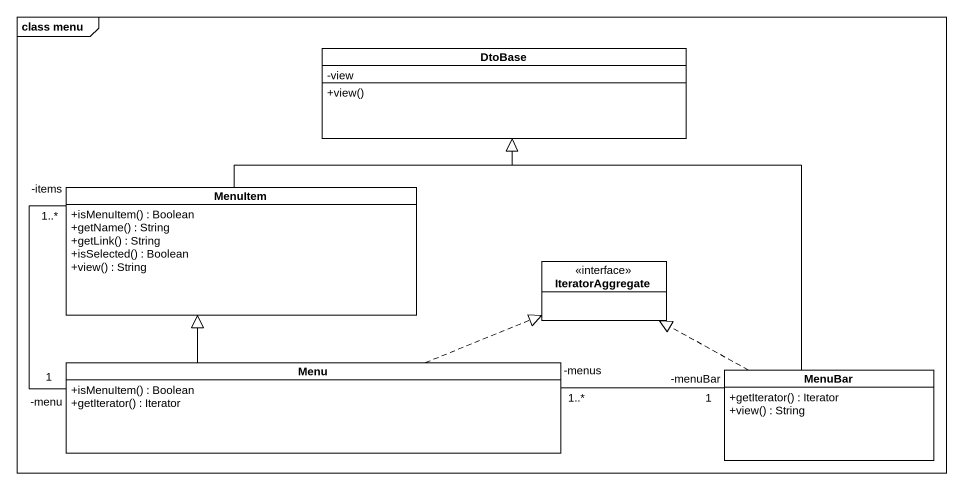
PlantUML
@startuml
mainframe class menu
hide circle
hide empty members
skinparam classAttributeIconSize 0
class DtoBase {
  -view
  +view()
}
class MenuItem {
  +isMenuItem() : Boolean
  +getName() : String
  +getLink() : String
  +isSelected() : Boolean
  +view() : String
}
interface IteratorAggregate
class Menu {
  +isMenuItem() : Boolean
  +getIterator() : Iterator
}
class MenuBar {
  +getIterator() : Iterator
  +view() : String
}
MenuItem -up-|> DtoBase
Menu -up-|> MenuItem
Menu "-menu\n1" -up- "-items\n1..*" MenuItem
Menu .right.|> IteratorAggregate
MenuBar -up-|> DtoBase
MenuBar .left.|> IteratorAggregate
MenuBar "1\n-menuBar" -left- "1..*\n-menus" Menu
@enduml
